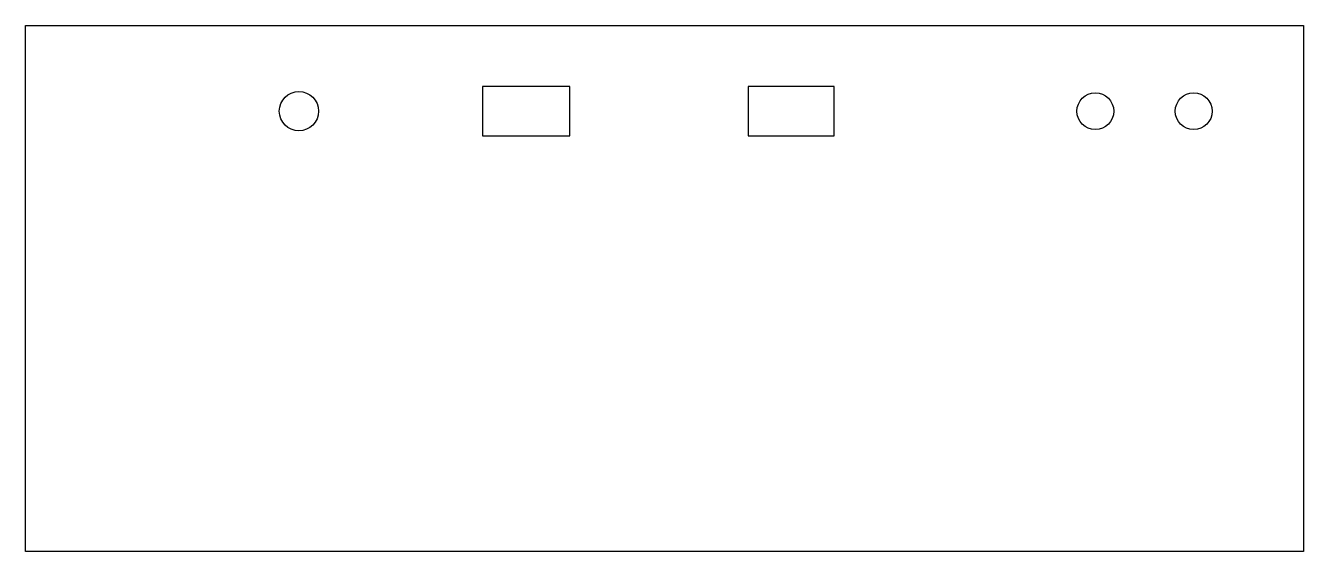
# Model space of a CAD drawing. Header units: millimetres. Extents: x 11 to 271, y 31 to 138.
import ezdxf

# ---------------------------------------------------------------- set-up
doc = ezdxf.new("R2010")
doc.units = ezdxf.units.MM
doc.header["$MEASUREMENT"] = 0
doc.layers.get('0').update_dxf_attribs({"lineweight": 0})
doc.layers.add('Layer 2', color=7, linetype='Continuous', lineweight=0)

msp = doc.modelspace()

# ---------------------------------------------------------------- linework, layer by layer
at = {"color": 18, "lineweight": 25, "true_color": 0x000000}
msp.add_lwpolyline([(11.11, 31.17), (11.11, 138.17), (271.11, 138.17), (271.11, 31.17)], close=True, dxfattribs=at)
for centre, radius in [((66.74, 120.74), 4), ((228.77, 120.74), 3.75), ((248.78, 120.74), 3.75)]:
    msp.add_circle(centre, radius, dxfattribs=at)
at = {"layer": 'Layer 2', "color": 18, "lineweight": 25, "true_color": 0x000000}
for points in [[(104.11, 115.74), (121.84, 115.74), (121.84, 125.74), (104.11, 125.74)], [(158.11, 115.74), (175.6, 115.74), (175.6, 125.74), (158.11, 125.74)]]:
    msp.add_lwpolyline(points, close=True, dxfattribs=at)

doc.saveas('drawing.dxf')
